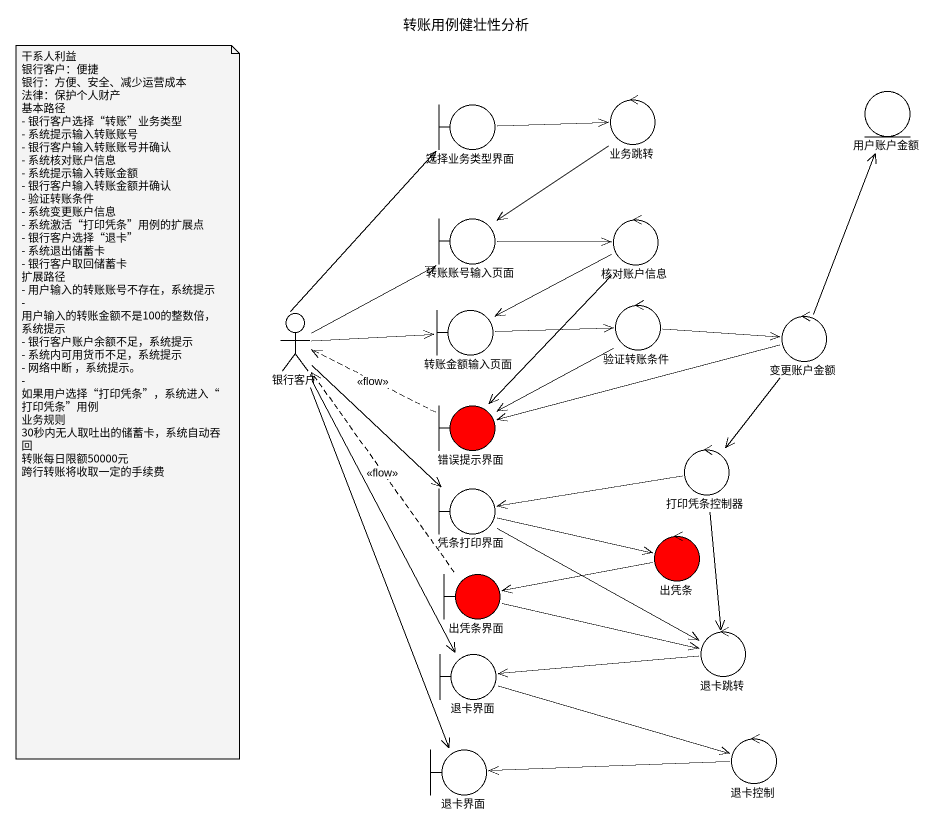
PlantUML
@startuml
title 转账用例健壮性分析
boundary 选择业务类型界面
control 业务跳转
entity 用户账户金额
boundary 转账账号输入页面
control 核对账户信息
actor 银行客户
boundary 转账金额输入页面
control 验证转账条件
control 变更账户金额
boundary 错误提示界面 #FF0000
control 打印凭条控制器
boundary 凭条打印界面
control 出凭条 #FF0000
boundary 出凭条界面 #FF0000
control 退卡跳转
boundary 退卡界面
boundary "退卡界面" as 退卡界面_2
control 退卡控制
选择业务类型界面 -right-> 业务跳转
业务跳转 --> 转账账号输入页面
转账账号输入页面 -right-> 核对账户信息
核对账户信息 -left-> 转账金额输入页面
核对账户信息 --> 错误提示界面
银行客户 -up-> 选择业务类型界面
银行客户 -up-> 转账账号输入页面
银行客户 -right-> 转账金额输入页面
银行客户 --> 凭条打印界面
银行客户 --> 退卡界面
银行客户 --> 退卡界面_2
转账金额输入页面 -right-> 验证转账条件
验证转账条件 -right-> 变更账户金额
验证转账条件 --> 错误提示界面
变更账户金额 -up-> 用户账户金额
变更账户金额 -left-> 错误提示界面
变更账户金额 --> 打印凭条控制器
错误提示界面 .left.> 银行客户 : <<flow>>
打印凭条控制器 -left-> 凭条打印界面
打印凭条控制器 --> 退卡跳转
凭条打印界面 -right-> 出凭条
凭条打印界面 -right-> 退卡跳转
出凭条 -left-> 出凭条界面
出凭条界面 .up.> 银行客户 : <<flow>>
出凭条界面 -right-> 退卡跳转
退卡跳转 -left-> 退卡界面
退卡界面 -right-> 退卡控制
退卡控制 -left-> 退卡界面_2
note as N1
  干系人利益
  银行客户：便捷
  银行：方便、安全、减少运营成本
  法律：保护个人财产
  基本路径
  - 银行客户选择“转账”业务类型
  - 系统提示输入转账账号
  - 银行客户输入转账账号并确认
  - 系统核对账户信息
  - 系统提示输入转账金额
  - 银行客户输入转账金额并确认
  - 验证转账条件
  - 系统变更账户信息
  - 系统激活“打印凭条”用例的扩展点
  - 银行客户选择“退卡”
  - 系统退出储蓄卡
  - 银行客户取回储蓄卡
  扩展路径
  - 用户输入的转账账号不存在，系统提示
  - 用户输入的转账金额不是100的整数倍，系统提示
  - 银行客户账户余额不足，系统提示
  - 系统内可用货币不足，系统提示
  - 网络中断 ，系统提示。
  - 如果用户选择“打印凭条”，系统进入“打印凭条”用例
  业务规则
  30秒内无人取吐出的储蓄卡，系统自动吞回
  转账每日限额50000元
  跨行转账将收取一定的手续费
end note
@enduml
